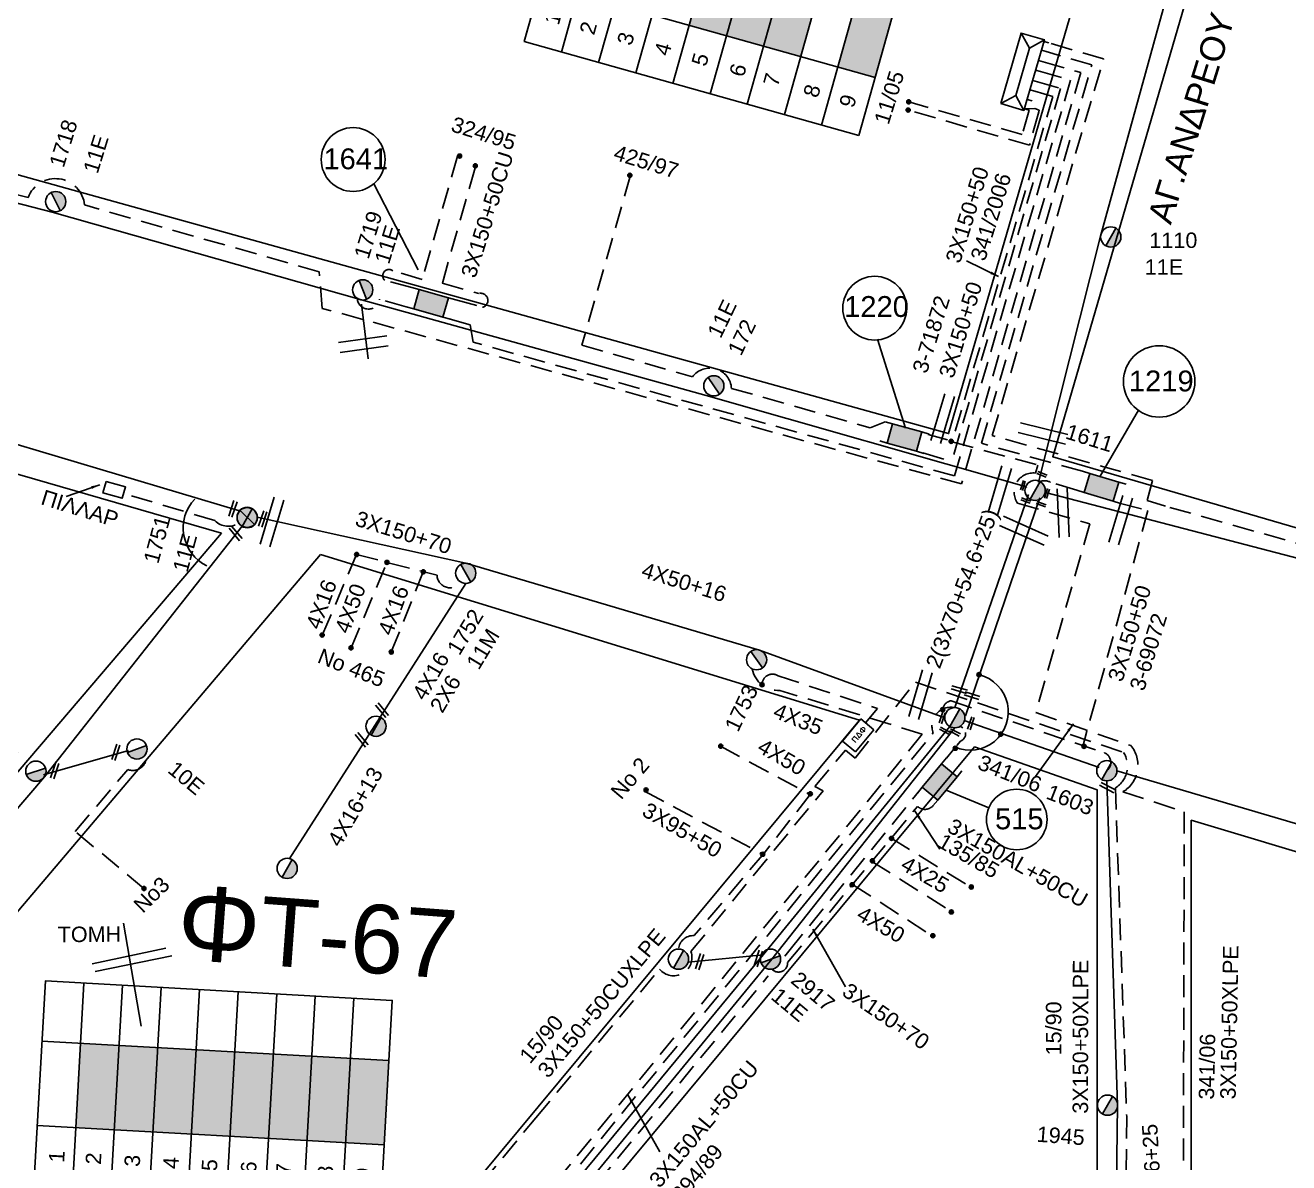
# Model space of a CAD drawing. Header units: millimetres. Extents: x 3156 to 5307, y 1191 to 2273.
# Drawn here: x 3835.3 to 3982.5, y 1613.9 to 1746.5 of the extents above; entities that cross this region are included whole.
import ezdxf
from ezdxf.enums import TextEntityAlignment as Align

# ---------------------------------------------------------------- set-up
doc = ezdxf.new("R2010")
doc.units = ezdxf.units.MM
doc.linetypes.add('DASHED', pattern=[19.05, 12.7, -6.35])
for name, color, linetype in [('Link Box 4 Διευθύνσεων', 7, 'Continuous'), ('Pillar Δημοτικού Φωτισμού', 7, 'Continuous'), ('Pillar ΥΠΕΧΩΔΕ', 7, 'Continuous'), ('Άγνωστα', 7, 'Continuous'), ('Ασφαλειοκιβώτια Χ.Τ 9 αναχωρήσεων', 7, 'Continuous'), ('Γυμνά εναέρια ΧΤ και ΦΟΠ (3Φ)   4x50+16AL', 7, 'Continuous'), ('Εναέρια παροχή ΧΤ 4x25', 7, 'SYN_LINE'), ('Επιγραφές - Σχήματα', 7, 'Continuous'), ('Καλώδια ΧΤ   3x150+50AL', 7, 'DASHED'), ('Καλώδια ΧΤ   3x150+50CU', 7, 'DASHED'), ('Καλώδια ΧΤ   3x150+70AL', 7, 'DASHED'), ('Καλώδια ΧΤ   3x150AL+50XLPE', 7, 'DASHED'), ('Καλώδια ΧΤ   3x95+50 AL XLPE', 7, 'DASHED'), ('Καλώδια ΧΤ   4x50AL', 7, 'DASHED'), ('Μηχανική τομή', 7, 'Continuous'), ('Στύλος Ξύλινος', 7, 'Continuous'), ('Στύλος Ξύλινος @ 1', 7, 'Continuous'), ('Στύλος ΦΜ', 7, 'Continuous'), ('Στύλος ΦΜ @ 1', 7, 'Continuous'), ('Συνδέσεις', 7, 'Continuous'), ('Συνεστραμμένα ΧΤ   3x70+54.6+25 AL', 7, 'SYN_LINE'), ('Τομή', 7, 'Continuous'), ('Υποσταθμός πόλεως', 7, 'Continuous'), ('Υπόβαθρο ΔΕΗ', 7, 'Continuous'), ('Υπόγεια καλώδια Παροχών ΧΤ   4x16CU', 7, 'DASHED')]:
    doc.layers.add(name, color=color, linetype=linetype)
doc.styles.add('arial', font='arial.ttf')
doc.styles.get("Standard").update_dxf_attribs({"font": 'arial.ttf'})
doc.linetypes.add('SYN_LINE', pattern='A,0.5,-0.0001,["/\\/\\/\\/",Standard,S=0.1,R=0,X=0,Y=-0.05],-0.25', length=0.7501)
doc.dimstyles.new('ISO-25', dxfattribs={"dimtxt": 2.5, "dimasz": 2.5, "dimexe": 1.25, "dimexo": 0.625, "dimtad": 1, "dimtxsty": 'Standard', "dimcen": 2.5, "dimadec": 0, "dimazin": 0, "dimtfac": 1, "dimtmove": 0, "dimatfit": 3, "dimfxl": 1, "dimarcsym": 0})

# ---------------------------------------------------------------- blocks, each defined once
blk = doc.blocks.new('ΥΠΑΡΧΩΝ ΤΣΙΜΕΝΤΕΝΙΟΣ ΣΤΥΛΟΣ')
at = {"layer": 'Στύλος ΦΜ'}
blk.add_hatch(color=7, dxfattribs=at).paths.add_polyline_path([(-1.29, -2.28, 0.574793), (2.62, 0, 0.268822), (1.3, 2.27)])
at = {"layer": 'Στύλος ΦΜ', "color": 7}
blk.add_line((-1.29, -2.28), (1.3, 2.27), dxfattribs=at)
blk.add_circle((0, 0), 2.62, dxfattribs=at)
at = {"layer": 'Στύλος ΦΜ', "flags": 4}
for tag, p in [('ΑΡΙΘΜΟΣ', (-4.68, 8.05)), ('ΤΥΠΟΣ', (-4.91, 3.03))]:
    blk.add_attdef(tag, p, '', height=4, dxfattribs=at)
blk = doc.blocks.new('LINK BOX 4 ΑΝΑΧΩΡΗΣΕΩΝ')
at = {"layer": 'Link Box 4 Διευθύνσεων', "ltscale": 40}
blk.add_hatch(color=256, dxfattribs=at).paths.add_polyline_path([(-3.54, 0), (-3.54, -4.67), (3.54, -4.67), (3.54, 0)])
for p, q in [((-3.54, 0), (-5.33, 0)), ((5.33, 0), (3.54, 0)), ((-3.54, -4.67), (-5.33, -4.67)), ((5.33, -4.67), (3.54, -4.67))]:
    blk.add_line(p, q, dxfattribs=at)
blk.add_lwpolyline([(-3.54, -4.67), (-3.54, 0), (3.54, 0), (3.54, -4.67)], close=True, dxfattribs=at)
blk = doc.blocks.new('ΥΠΟΣΤΑΘΜΟΣ ΠΟΛΕΩΣ 8 ΑΝΑΧΩΡΗΣΕΩΝ')
at = {"layer": 'Υποσταθμός πόλεως', "linetype": 'Continuous', "ltscale": 40}
for p, q in [((-8.18, -2.82), (-8.18, -4)), ((-5.9, -2.82), (-5.9, -4)), ((-3.55, -2.82), (-3.55, -4)), ((-1.28, -2.82), (-1.28, -4)), ((1.23, -2.82), (1.23, -4)), ((3.56, -2.82), (3.56, -4)), ((6.03, -2.82), (6.03, -4)), ((8.16, -2.82), (8.16, -4))]:
    blk.add_line(p, q, dxfattribs=at)
blk.add_lwpolyline([(-8.57, 2.82), (8.57, 2.82), (8.57, -2.82), (-8.57, -2.82)], close=True, dxfattribs=at)
for points in [[(-5.75, 0), (-8.57, 2.82)], [(5.75, 0), (8.57, 2.82)], [(-8.57, -2.82), (-5.75, 0)], [(-5.75, 0), (5.75, 0)], [(8.57, -2.82), (5.75, 0)]]:
    blk.add_lwpolyline(points, dxfattribs=at)
at = {"layer": 'Υποσταθμός πόλεως', "linetype": 'SYN_LINE', "ltscale": 40, "flags": 1}
for tag, p in [('ΜΕΤΑΣΧΗΜΑΤΙΣΜΟΣ', (9.59, 1.44)), ('ΙΣΧΥΣ', (9.57, -1.35)), ('ΑΡΙΘΜΟΣ', (9.69, -4.07))]:
    blk.add_attdef(tag, p, '', height=1.8, dxfattribs=at)
blk = doc.blocks.new('ΜΗΧΑΝΙΚΗ ΤΟΜΗ')
at = {"layer": 'Μηχανική τομή', "ltscale": 40}
for p, q in [((-1.89, 0.78), (1.89, 0.78)), ((1.89, 0), (-1.89, 0))]:
    blk.add_line(p, q, dxfattribs=at)
blk = doc.blocks.new('ΑΣΦΑΛΕΙΟΚΙΒΩΤΙΟ ΥΠΟΣΤΑΘΜΟΥ 9 ΑΝΑΧΩΡΗΣΕΩΝ')
at = {"layer": 'Ασφαλειοκιβώτια Χ.Τ 9 αναχωρήσεων', "ltscale": 40}
for p, q in [((-23.8, 40.36), (24.02, 40.36)), ((-9.72, 40.36), (-9.72, -40.64)), ((9.94, 40.36), (9.94, -40.64)), ((-23.8, 31.36), (24.02, 31.36)), ((-23.8, 22.36), (24.02, 22.36)), ((-23.8, 13.36), (24.02, 13.36)), ((-23.8, 4.36), (24.02, 4.36)), ((-23.8, -4.64), (24.02, -4.64)), ((-23.8, -13.64), (24.02, -13.64)), ((-23.8, -22.64), (24.02, -22.64)), ((-23.8, -31.64), (24.02, -31.64))]:
    blk.add_line(p, q, dxfattribs=at)
at = {"layer": 'Ασφαλειοκιβώτια Χ.Τ 9 αναχωρήσεων'}
blk.add_lwpolyline([(-23.8, -40.64), (24.02, -40.64), (24.02, 40.36), (-23.8, 40.36)], close=True, dxfattribs=at)
for s, p in [('1', (-18.12, 33.62)), ('2', (-18.12, 25.05)), ('3', (-18.12, 15.98)), ('4', (-18.12, 6.96)), ('5', (-18.12, -2.05)), ('6', (-18.12, -11.19)), ('7', (-18.12, -19.43)), ('8', (-18.12, -29.12)), ('9', (-18.12, -37.81))]:
    blk.add_text(s, height=3.6, dxfattribs=at).set_placement(p)
at = {"layer": 'Ασφαλειοκιβώτια Χ.Τ 9 αναχωρήσεων', "ltscale": 40}
for tag, height, p in [('ΟΝΟΜΑ', 5, (-0.16, 44.31)), ('ΚΕΙΜΕΝΟ 1', 2, (17.06, 35.59)), ('ΚΕΙΜΕΝΟ 2', 2, (17.06, 26.88)), ('ΚΕΙΜΕΝΟ 3', 2, (17.06, 17.69)), ('ΚΕΙΜΕΝΟ 4', 2, (17.06, 8.71)), ('ΚΕΙΜΕΝΟ 5', 2, (17.06, -0.13)), ('ΚΕΙΜΕΝΟ 6', 2, (17.06, -9.05)), ('ΚΕΙΜΕΝΟ 7', 2, (17.06, -18.13)), ('ΚΕΙΜΕΝΟ 8', 2, (17.06, -26.85)), ('ΚΕΙΜΕΝΟ 9', 2, (17.06, -35.99)), ('ΣΧ', 2, (-0.1, -42.64))]:
    blk.add_attdef(tag, text='', height=height, dxfattribs=at).set_placement(p, align=Align.MIDDLE_CENTER)
blk = doc.blocks.new('ΤΟΜΗ')
at = {"layer": 'Τομή', "ltscale": 40}
for p, q in [((-5.68, 0), (5.68, 0)), ((5.68, -2.33), (-5.68, -2.33))]:
    blk.add_line(p, q, dxfattribs=at)
blk = doc.blocks.new('PILLAR ΔΗΜΟΤΙΚΟΥ ΦΩΤΙΣΜΟΥ')
at = {"layer": 'Pillar Δημοτικού Φωτισμού', "ltscale": 40}
for p, q in [((-3.64, 2), (3.07, 2)), ((-3.64, -2), (-3.64, 2)), ((3.07, 2), (3.07, -2)), ((3.07, -2), (-3.64, -2))]:
    blk.add_line(p, q, dxfattribs=at)
at = {"layer": 'Pillar Δημοτικού Φωτισμού', "insert": (-2.13, 0.69), "char_height": 1.3575, "width": 109.961, "attachment_point": 1}
blk.add_mtext('{\\fArial|b1|i0|c161|p34;ΠΔΦ}', dxfattribs=at)
blk = doc.blocks.new('_ΣΥΝΔΕΣΗ')
at = {"layer": 'Συνδέσεις', "linetype": 'SYN_LINE', "ltscale": 40}
blk.add_hatch(color=256, dxfattribs=at).paths.add_polyline_path([(0.5, -0.01, 1), (-0.5, -0.01, 1)])
at = {"layer": 'Συνδέσεις'}
blk.add_circle((0, -0.01), 0.5, dxfattribs=at)
blk = doc.blocks.new('ΥΠΑΡΧΩΝ ΞΥΛΙΝΟΣ ΣΤΥΛΟΣ')
at = {"layer": 'Στύλος Ξύλινος'}
h = blk.add_hatch(color=7, dxfattribs=at)
h.paths.add_polyline_path([(-2.62, 0, 0.270008), (-1.29, -2.28), (1.3, 2.27, 0.576266)])
h.paths.add_polyline_path([(-1.29, -2.28, 0.574793), (2.62, 0, 0.268822), (1.3, 2.27)])
at = {"layer": 'Στύλος Ξύλινος', "color": 7}
blk.add_line((-1.29, -2.28), (1.3, 2.27), dxfattribs=at)
blk.add_circle((0, 0), 2.62, dxfattribs=at)
at = {"layer": 'Στύλος Ξύλινος', "flags": 4}
for tag, p in [('ΑΡΙΘΜΟΣ', (-4.91, 8.6)), ('ΤΥΠΟΣ', (-4.85, 3.39))]:
    blk.add_attdef(tag, p, '', height=4, dxfattribs=at)
blk = doc.blocks.new('PILLAR ΥΠΕΧΩΔΕ')
at = {"layer": 'Pillar ΥΠΕΧΩΔΕ', "color": 5, "ltscale": 40}
blk.add_lwpolyline([(-3.37, 1.84), (3.33, 1.84), (3.33, -2.16), (-3.37, -2.16)], close=True, dxfattribs=at)

msp = doc.modelspace()

# ---------------------------------------------------------------- hatches: boundary and pattern name
at = {"layer": 'Ασφαλειοκιβώτια Χ.Τ 9 αναχωρήσεων'}
for color, points in [(62, [(3919.64, 1754.75), (3915.31, 1755.97), (3912.65, 1746.5), (3916.98, 1745.29)]), (30, [(3923.97, 1753.53), (3919.64, 1754.75), (3916.98, 1745.29), (3921.32, 1744.07)]), (173, [(3928.3, 1752.32), (3923.97, 1753.53), (3921.32, 1744.07), (3925.65, 1742.85)]), (85, [(3936.97, 1749.88), (3932.64, 1751.1), (3929.98, 1741.64), (3934.31, 1740.42)]), (173, [(3846.21, 1627.54), (3841.71, 1627.8), (3841.16, 1617.98), (3845.65, 1617.73)]), (1, [(3850.7, 1627.29), (3846.21, 1627.54), (3845.65, 1617.73), (3850.15, 1617.48)]), (154, [(3855.19, 1627.04), (3850.7, 1627.29), (3850.15, 1617.48), (3854.64, 1617.23)]), (6, [(3859.68, 1626.78), (3855.19, 1627.04), (3854.64, 1617.23), (3859.13, 1616.97)]), (85, [(3864.18, 1626.53), (3859.68, 1626.78), (3859.13, 1616.97), (3863.63, 1616.72)]), (2, [(3868.67, 1626.28), (3864.18, 1626.53), (3863.63, 1616.72), (3868.12, 1616.47)]), (30, [(3873.16, 1626.03), (3868.67, 1626.28), (3868.12, 1616.47), (3872.61, 1616.22)]), (5, [(3877.66, 1625.77), (3873.16, 1626.03), (3872.61, 1616.22), (3877.1, 1615.96)])]:
    msp.add_hatch(color=color, dxfattribs=at).paths.add_polyline_path(points)

# ---------------------------------------------------------------- linework, layer by layer
at = {"layer": 'Άγνωστα', "color": 62}
msp.add_lwpolyline([(3953.36, 1693.21), (3960.61, 1721.91), (3968.5, 1750.68), (3976.94, 1780.06)], dxfattribs=at)
at = {"layer": 'Άγνωστα', "color": 30, "linetype": 'SYN_LINE', "ltscale": 20}
msp.add_lwpolyline([(3943.61, 1666.94), (3952.2, 1691.8)], dxfattribs=at)
at = {"layer": 'Άγνωστα', "color": 85}
msp.add_lwpolyline([(3866.03, 1649.25), (3886.61, 1681.42)], dxfattribs=at)
at = {"layer": 'Άγνωστα', "color": 151, "linetype": 'SYN_LINE', "ltscale": 20}
msp.add_lwpolyline([(3803.49, 1496.15), (3819.85, 1516.63), (3837.25, 1536.87), (3855.88, 1559.32), (3896.84, 1608.53), (3921.26, 1638.12), (3943.03, 1664.74)], dxfattribs=at)
at = {"layer": 'Άγνωστα', "color": 2, "linetype": 'SYN_LINE', "ltscale": 20}
msp.add_lwpolyline([(3943.61, 1664.58), (3922.3, 1637.6), (3897.74, 1607.77), (3857.64, 1558.27), (3839.19, 1535.75), (3821.7, 1515.33), (3804.74, 1494.63)], dxfattribs=at)
at = {"layer": 'Άγνωστα', "color": 30, "linetype": 'SYN_LINE', "ltscale": 15}
msp.add_lwpolyline([(3961.33, 1658.4), (3962.59, 1620.58), (3962.14, 1586.71), (3962.74, 1586.41)], dxfattribs=at)
at = {"layer": 'Άγνωστα', "color": 151, "linetype": 'DASHED', "ltscale": 0.2}
msp.add_lwpolyline([(3926.76, 1656.79), (3921.38, 1649.97), (3913.25, 1640.36, 0.399702), (3911.4, 1638.78, 3.907412)], format="xyb", dxfattribs=at)
at = {"layer": 'Άγνωστα', "color": 151}
msp.add_lwpolyline([(3912.53, 1637.25), (3921.26, 1638.12)], dxfattribs=at)
at = {"layer": 'Γυμνά εναέρια ΧΤ και ΦΟΠ (3Φ)   4x50+16AL', "color": 30}
msp.add_lwpolyline([(3860.23, 1689.89), (3832.07, 1698.29), (3801.98, 1706.92)], dxfattribs=at)
at = {"layer": 'Γυμνά εναέρια ΧΤ και ΦΟΠ (3Φ)   4x50+16AL', "color": 5, "ltscale": 40}
msp.add_lwpolyline([(3954.33, 1691.97), (3990.82, 1682.45), (4030.23, 1671.27), (4066.32, 1661.94)], dxfattribs=at)
at = {"layer": 'Γυμνά εναέρια ΧΤ και ΦΟΠ (3Φ)   4x50+16AL', "color": 85}
msp.add_lwpolyline([(3862.3, 1689.13), (3886.61, 1683.78), (3920.85, 1673.64), (3942.43, 1665.76)], dxfattribs=at)
at = {"layer": 'Επιγραφές - Σχήματα', "linetype": 'Continuous', "ltscale": 0.2}
for centre, radius in [((3873.48, 1730.84), 3.72), ((3934.28, 1713.51), 3.72), ((3967.43, 1704.97), 4.16), ((3950.83, 1653.89), 3.53)]:
    msp.add_circle(centre, radius, dxfattribs=at)
at = {"layer": 'Καλώδια ΧΤ   3x150+50AL', "color": 30, "linetype": 'DASHED', "ltscale": 0.2}
for points in [[(3860.16, 1688.46, -0.368619), (3857.38, 1688.74), (3846.8, 1691.9)], [(3849.1, 1645.85), (3841.09, 1652.51), (3847.21, 1659.72, 0.60929), (3849.35, 1661.6)]]:
    msp.add_lwpolyline(points, format="xyb", dxfattribs=at)
at = {"layer": 'Καλώδια ΧΤ   3x150+50CU', "linetype": 'Continuous', "ltscale": 0.2}
for p, q in [((3875.85, 1728.09), (3881.08, 1717.98)), ((3934.59, 1709.88), (3937.85, 1699.53)), ((3965.03, 1701.62), (3960.57, 1693.94)), ((3942.6, 1657.31), (3947.58, 1655.25)), ((3843.42, 1636.18), (3852.34, 1637.98))]:
    msp.add_line(p, q, dxfattribs=at)
at = {"layer": 'Καλώδια ΧΤ   3x150+50CU', "color": 6, "linetype": 'SYN_LINE', "ltscale": 20}
msp.add_line((3953.52, 1691.41), (3944.86, 1665.96), dxfattribs=at)
at = {"layer": 'Καλώδια ΧΤ   3x150+50CU', "color": 6, "linetype": 'SYN_LINE', "ltscale": 15}
msp.add_line((3944.71, 1665.42), (3960.44, 1659.94), dxfattribs=at)
at = {"layer": 'Καλώδια ΧΤ   3x150+50CU', "color": 2, "ltscale": 0.2}
msp.add_lwpolyline([(4029.22, 1673.29), (3995.02, 1682.99, 0.65208), (3989.45, 1684.43), (3968.16, 1690.42), (3968.16, 1690.42), (3968.16, 1690.42), (3966.02, 1691.08), (3966.65, 1693.43), (3947.97, 1698.66), (3960.96, 1742.59), (3954.56, 1744.44)], format="xyb", dxfattribs=at)
at = {"layer": 'Καλώδια ΧΤ   3x150+50CU', "color": 30, "ltscale": 0.2}
for points in [[(3953.92, 1742.23), (3958.29, 1740.97), (3944.4, 1693.01), (3869.89, 1713.49), (3869.53, 1717.74), (3842.19, 1725.54, 0.791528), (3835.6, 1726.41), (3826.91, 1728.69), (3826.1, 1730.94), (3822.62, 1731.83)], [(3942.2, 1666.76, -0.325058), (3943.17, 1667.73), (3960.6, 1661.79, -0.69135), (3961.33, 1659.58)], [(3882.63, 1608.45), (3888.74, 1603.6), (3895.3, 1611.48, -0.058225), (3897.57, 1610.76), (3941.09, 1663.98, -0.590767), (3943.61, 1666.94)]]:
    msp.add_lwpolyline(points, format="xyb", dxfattribs=at)
at = {"layer": 'Καλώδια ΧΤ   3x150+50CU', "color": 151, "ltscale": 0.2}
for points in [[(3958.49, 1694.51), (3946.71, 1697.75), (3946.71, 1697.75), (3959.58, 1741.88), (3954.27, 1743.42)], [(3957.82, 1692.28), (3954.77, 1693.2)]]:
    msp.add_lwpolyline(points, dxfattribs=at)
at = {"layer": 'Καλώδια ΧΤ   3x150+50CU', "color": 3, "ltscale": 0.2}
for points in [[(3953.6, 1741.11), (3957.11, 1740.1), (3943.56, 1693.96), (3887.46, 1709.55), (3887.12, 1711.58)], [(3885.65, 1731.22), (3881.52, 1716.87), (3878.11, 1717.85)], [(3880.31, 1715.92), (3877.17, 1716.75)], [(3879.68, 1713.67), (3876.56, 1714.55)], [(3885.44, 1714.48), (3888.58, 1713.61)], [(3884.81, 1712.23), (3887.12, 1711.58)]]:
    msp.add_lwpolyline(points, dxfattribs=at)
at = {"layer": 'Καλώδια ΧΤ   3x150+50CU', "color": 1, "ltscale": 0.2}
for points in [[(3953.25, 1739.91), (3955.93, 1739.13), (3943.26, 1695.63)], [(3939.89, 1696.63), (3943.26, 1695.63)]]:
    msp.add_lwpolyline(points, dxfattribs=at)
at = {"layer": 'Καλώδια ΧΤ   3x150+50CU', "color": 85, "ltscale": 0.2}
for points in [[(3952.93, 1738.81), (3955.03, 1738.2), (3943.43, 1698.36)], [(3940.52, 1698.79), (3942.76, 1698.14)], [(3943.3, 1697.91), (3953.28, 1695.22), (3953.03, 1694.29)]]:
    msp.add_lwpolyline(points, dxfattribs=at)
at = {"layer": 'Καλώδια ΧΤ   3x150+50CU', "color": 173, "ltscale": 0.2}
for points in [[(3951.72, 1736.76), (3952.93, 1736.79), (3953.43, 1736.59), (3953.41, 1736.39), (3953.41, 1736.39), (3952.32, 1732.51), (3938.18, 1736.61)], [(3952.29, 1736.59), (3951.47, 1733.75), (3938.24, 1737.57)]]:
    msp.add_lwpolyline(points, dxfattribs=at)
at = {"layer": 'Καλώδια ΧΤ   3x150+50CU', "color": 3, "ltscale": 0.2}
msp.add_lwpolyline([(3887.71, 1729.87), (3883.88, 1716.43), (3888.14, 1715.22, -0.989385), (3888.58, 1713.61)], format="xyb", dxfattribs=at)
at = {"layer": 'Καλώδια ΧΤ   3x150+50CU', "color": 1, "ltscale": 0.2}
msp.add_lwpolyline([(3905.8, 1729), (3900.14, 1709.2), (3913.04, 1705.5, -0.703669), (3917.58, 1704.16), (3933.75, 1699.56), (3935.49, 1700.27)], format="xyb", dxfattribs=at)
at = {"layer": 'Καλώδια ΧΤ   3x150+50CU', "color": 85, "ltscale": 0.2}
for points in [[(3950.93, 1690.76), (3959.35, 1688.36), (3953.07, 1666.36), (3964.12, 1662.52), (3964.12, 1662.52, -0.462204), (3963.2, 1657.11), (3970.36, 1654.78), (3970.17, 1583.5), (3972.72, 1581.95), (3981.18, 1595.88)], [(3883.45, 1609.36), (3888.84, 1605.25), (3894.76, 1612.28, -0.089217), (3897.2, 1611.73), (3939.82, 1663.84), (3923.23, 1668.95, -0.383019), (3920, 1671.45)], [(3921.14, 1669.58, -0.604945), (3923.03, 1670.64), (3934.61, 1666.83), (3933.21, 1665.15)]]:
    msp.add_lwpolyline(points, format="xyb", dxfattribs=at)
at = {"layer": 'Καλώδια ΧΤ   3x150+50CU', "color": 30, "ltscale": 0.2}
msp.add_lwpolyline([(3962.92, 1690.74), (3966.12, 1689.9), (3958.52, 1662.39)], dxfattribs=at)
at = {"layer": 'Καλώδια ΧΤ   3x150+50CU', "color": 5, "ltscale": 0.2}
msp.add_lwpolyline([(3884.16, 1610.16), (3886.05, 1608.6), (3894.79, 1619.11), (3909.2, 1636.45, 0.840065), (3912.86, 1638.49), (3928.25, 1657.24), (3927.29, 1657.75), (3930.86, 1661.99), (3931.98, 1661.05), (3939.03, 1669.92), (3963.28, 1661.71, -0.42217), (3962.33, 1657.59), (3963.65, 1619.25), (3963.28, 1587.91, -0.481661), (3963.05, 1585.8)], format="xyb", dxfattribs=at)
at = {"layer": 'Καλώδια ΧΤ   3x150+50CU', "color": 6, "ltscale": 0.1}
msp.add_lwpolyline([(3942.65, 1661.06), (3944.28, 1663.03, 0.717403), (3944.23, 1664.76)], format="xyb", dxfattribs=at)
at = {"layer": 'Καλώδια ΧΤ   3x150+50CU', "color": 6, "ltscale": 0.2}
for points in [[(3924.27, 1638.54), (3939.53, 1657.3)], [(3936.18, 1651.7), (3945.48, 1646.02)], [(3933.94, 1649.01), (3943.24, 1643.14)], [(3931.7, 1646.31), (3940.87, 1640.4)], [(3924.27, 1638.54), (3924.27, 1638.54), (3923.79, 1637.95)]]:
    msp.add_lwpolyline(points, dxfattribs=at)
for points in [[(3922.29, 1636.43, 0.690465), (3924.12, 1637.2), (3939.27, 1655.42, 0.423279), (3941.04, 1655.47)], [(3881.85, 1607.58), (3888.94, 1602.11), (3895.64, 1610.15, -0.184938), (3897.24, 1609.84), (3899.43, 1608.47), (3921.87, 1635.66)]]:
    msp.add_lwpolyline(points, format="xyb", dxfattribs=at)
at = {"layer": 'Καλώδια ΧΤ   3x150+50CU', "linetype": 'Continuous', "ltscale": 0.2}
for points in [[(3848.76, 1629.79), (3846.71, 1641.81)], [(3843.08, 1637.06), (3851.66, 1638.88)]]:
    msp.add_lwpolyline(points, dxfattribs=at)
at = {"layer": 'Καλώδια ΧΤ   3x150+50CU', "color": 3, "ltscale": 0.2}
for centre, radius, start, end in [((3877.66, 1717.29), 0.725, 51.5209, 227.4844), ((3875.27, 1714.71), 1.3, 182.7045, 352.9524)]:
    msp.add_arc(centre, radius, start, end, dxfattribs=at)
at = {"layer": 'Καλώδια ΧΤ   3x150+50CU', "color": 85, "ltscale": 0.2}
msp.add_arc((3952.76, 1692.06), 2.24, 83.1043, 215.274, dxfattribs=at)
at = {"layer": 'Καλώδια ΧΤ   3x150+50CU', "color": 151, "ltscale": 0.2}
msp.add_arc((3954.06, 1691.97), 1.42, 60.0525, 119.2516, dxfattribs=at)
at = {"layer": 'Καλώδια ΧΤ   3x150+70AL', "color": 85, "linetype": 'DASHED', "ltscale": 0.2}
msp.add_lwpolyline([(3873.89, 1684.79), (3883.26, 1682.36, 0.725953), (3886.03, 1681.58, 3.23649)], format="xyb", dxfattribs=at)
at = {"layer": 'Καλώδια ΧΤ   3x95+50 AL XLPE', "color": 151, "linetype": 'DASHED', "ltscale": 0.2}
msp.add_lwpolyline([(3907.44, 1657.18), (3921.15, 1649.87)], dxfattribs=at)
at = {"layer": 'Καλώδια ΧΤ   4x50AL', "color": 85, "linetype": 'DASHED', "ltscale": 0.2}
msp.add_lwpolyline([(3873.24, 1673.91), (3877.42, 1683.87)], dxfattribs=at)
at = {"layer": 'Καλώδια ΧΤ   4x50AL', "color": 151, "ltscale": 0.2}
msp.add_lwpolyline([(3916.29, 1662.44), (3926.76, 1656.79)], dxfattribs=at)
at = {"layer": 'Συνεστραμμένα ΧΤ   3x70+54.6+25 AL', "color": 151, "linetype": 'SYN_LINE', "ltscale": 15}
msp.add_lwpolyline([(3746.17, 1753.1), (3764.92, 1744.61), (3802.64, 1733.95), (3838.42, 1724.71), (3874.47, 1714.5), (3914.65, 1703.31), (3951.97, 1692.66), (3951.97, 1692.66)], dxfattribs=at)
at = {"layer": 'Συνεστραμμένα ΧΤ   3x70+54.6+25 AL', "color": 30, "ltscale": 20}
msp.add_lwpolyline([(3860.55, 1688.1), (3837.51, 1658.87), (3808.89, 1625.39), (3785.44, 1597.83), (3768.35, 1569.09), (3746.59, 1542.17)], dxfattribs=at)
at = {"layer": 'Συνεστραμμένα ΧΤ   3x70+54.6+25 AL', "color": 30, "ltscale": 12}
msp.add_lwpolyline([(3837.38, 1659.11), (3847.31, 1661.93)], dxfattribs=at)
at = {"layer": 'Συνεστραμμένα ΧΤ   3x70+54.6+25 AL', "color": 6, "ltscale": 20}
msp.add_lwpolyline([(3962.51, 1659.58), (4002.44, 1647.77), (4036.11, 1637.17), (4055.34, 1631.55), (4071.47, 1625.37)], dxfattribs=at)
at = {"layer": 'Τομή'}
msp.add_line((3875.22, 1707.6), (3874.47, 1713.96), dxfattribs=at)
at = {"layer": 'Υπόβαθρο ΔΕΗ'}
for points in [[(3834.27, 1729.09), (3834.27, 1729.09), (3942.88, 1698.89), (3967.2, 1782.42), (3847.13, 1810.74)], [(4015, 1737.18), (4024.71, 1757.78), (3978.85, 1777.9), (3955.02, 1696.18), (4078.05, 1660.3), (4102.31, 1723.31), (4033.65, 1753.99), (4024.69, 1735.02)], [(3858.14, 1687.26), (3801.96, 1703.52), (3711.8, 1572.18), (3729.03, 1568.07), (3745.03, 1554.7), (3858.14, 1687.26)], [(3869.7, 1684.79), (3753.31, 1547.58), (3785.3, 1521.27)], [(3789.98, 1517.42), (3801.57, 1507.9), (3932.5, 1665.47), (3869.7, 1684.79)], [(3880.64, 1464.9), (3851.62, 1486.57), (3826.29, 1486.57), (3810.68, 1500.2), (3894.16, 1600.63), (3931.86, 1576.17), (3938.38, 1583.89), (3901.42, 1608.81), (3945.91, 1662.35), (3960.22, 1657.34), (3960.22, 1559.63), (3880.64, 1464.9)], [(4025.17, 1637.45), (3978.02, 1579.76), (3971.17, 1584.24), (3971.17, 1653.81), (4109.23, 1612.34), (4050.61, 1530.91), (4040.7, 1536.89), (4056.77, 1559.48)]]:
    msp.add_lwpolyline(points, dxfattribs=at)
for centre, radius, start, end in [((3858.6, 1687.88), 4.92, 136.7293, 243.7253), ((3945.4, 1666.43), 4.45, 246.4326, 75.7653)]:
    msp.add_arc(centre, radius, start, end, dxfattribs=at)
at = {"layer": 'Υπόγεια καλώδια Παροχών ΧΤ   4x16CU', "color": 85, "ltscale": 0.2}
for points in [[(3869.92, 1675.47), (3873.89, 1684.79)], [(3877.93, 1673.42), (3881.66, 1682.77)]]:
    msp.add_lwpolyline(points, dxfattribs=at)

# ---------------------------------------------------------------- block references
at = {"xscale": 0.3499999999999944, "yscale": 0.3499999999999944, "zscale": 0.3499999999999944, "rotation": 344.4419382703119}
msp.add_blockref('PILLAR ΥΠΕΧΩΔΕ', (3845.66, 1692.38), dxfattribs=at)
at = {"layer": 'Link Box 4 Διευθύνσεων'}
for p, xscale, yscale, zscale, rotation in [((3882.88, 1715.2), 0.5000000000001843, 0.5000000000001843, 0.5000000000001843, 344.3187501198296), ((3938.06, 1699.55), 0.5000000000001843, 0.5000000000001843, 0.5000000000001843, 344.3187501198296), ((3961.04, 1693.74), 0.4999999999999865, 0.4999999999999865, 0.4999999999999865, 343.2339994862763), ((3940.95, 1659.01), 0.4999999999998221, 0.4999999999998221, 0.4999999999998221, 50.36700594163016)]:
    msp.add_blockref('LINK BOX 4 ΑΝΑΧΩΡΗΣΕΩΝ', p, dxfattribs=dict(at, xscale=xscale, yscale=yscale, zscale=zscale, rotation=rotation))
at = {"layer": 'Pillar Δημοτικού Φωτισμού', "xscale": 0.5, "yscale": 0.5, "zscale": 0.5, "rotation": 50.19295077600393}
msp.add_blockref('PILLAR ΔΗΜΟΤΙΚΟΥ ΦΩΤΙΣΜΟΥ', (3932.44, 1663.8), dxfattribs=at)
at = {"layer": 'Ασφαλειοκιβώτια Χ.Τ 9 αναχωρήσεων'}
for p, xscale, yscale, zscale, rotation in [((3916.07, 1750.59), 0.4999999999999548, 0.4999999999999548, 0.4999999999999548, 74.31094472338025), ((3857.09, 1621.95), 0.4999999999999625, 0.4999999999999625, 0.4999999999999625, 86.78301108852747)]:
    msp.add_blockref('ΑΣΦΑΛΕΙΟΚΙΒΩΤΙΟ ΥΠΟΣΤΑΘΜΟΥ 9 ΑΝΑΧΩΡΗΣΕΩΝ', p, dxfattribs=dict(at, xscale=xscale, yscale=yscale, zscale=zscale, rotation=rotation))
at = {"layer": 'Μηχανική τομή'}
for p, xscale, yscale, zscale, rotation in [((3953.73, 1694.02), 0.3085634186959074, 0.3085634186959074, 0.3085634186959074, 339.3903783845863), ((3951.66, 1692.8), 0.3085634186959074, 0.3085634186959074, 0.3085634186959074, 72.96860504221073), ((3954.46, 1691.86), 0.3085634186959074, 0.3085634186959074, 0.3085634186959074, 72.96860504221073), ((3859.28, 1690.17), 0.4999999999990371, 0.4999999999990371, 0.4999999999990371, 251.5351231505897), ((3951.84, 1690.97), 0.3085634186959074, 0.3085634186959074, 0.3085634186959074, 339.3903783845863), ((3953.64, 1690.54), 0.3085634186959074, 0.3085634186959074, 0.3085634186959074, 339.3903783845863), ((3862.77, 1688.99), 0.499999999999037, 0.499999999999037, 0.499999999999037, 251.5351231505897), ((3859.93, 1687.37), 0.4999999999991247, 0.4999999999991247, 0.4999999999991247, 129.6537598130551), ((3944.08, 1668.85), 0.4999999999990371, 0.4999999999990371, 0.4999999999990371, 343.7872867467063), ((3945.56, 1668.16), 0.4708972980155029, 0.4708972980155029, 0.4708972980155029, 342.3001131533792), ((3876.71, 1666.51), 0.4999999999990372, 0.4999999999990372, 0.4999999999990372, 309.6537598130635), ((3942.01, 1665.79), 0.3585101677647711, 0.3585101677647711, 0.3585101677647711, 251.5351231505897), ((3945.34, 1665.15), 0.4031597458701431, 0.4031597458701431, 0.4031597458701431, 251.5351231505897), ((3942.52, 1664.34), 0.3471822998534345, 0.3471822998534345, 0.3471822998534345, 152.1531967845248), ((3943.69, 1664.16), 0.3406537013607862, 0.3406537013607862, 0.3406537013607862, 152.1531967845248), ((3845.64, 1661.77), 0.4999999999990372, 0.4999999999990372, 0.4999999999990372, 251.5598348124842), ((3874.32, 1663.06), 0.4999999999990372, 0.4999999999990372, 0.4999999999990372, 309.6537598130635), ((3838.52, 1659.66), 0.4999999999990372, 0.4999999999990372, 0.4999999999990372, 251.5598348124842), ((3961.51, 1657.78), 0.4999999999990372, 0.4999999999990372, 0.4999999999990372, 152.1531967845248), ((3913.69, 1637.37), 0.4999999999990372, 0.4999999999990372, 0.4999999999990372, 251.5598348124842), ((3920.51, 1637.75), 0.4999999999990372, 0.4999999999990372, 0.4999999999990372, 251.5598348124842)]:
    msp.add_blockref('ΜΗΧΑΝΙΚΗ ΤΟΜΗ', p, dxfattribs=dict(at, xscale=xscale, yscale=yscale, zscale=zscale, rotation=rotation))
at = {"layer": 'Στύλος Ξύλινος @ 1', "ltscale": 40, "xscale": 0.4499999999998181, "yscale": 0.4499999999998181, "zscale": 0.4499999999998181}
msp.add_blockref('ΥΠΑΡΧΩΝ ΞΥΛΙΝΟΣ ΣΤΥΛΟΣ', (3861.14, 1689.08), dxfattribs=at)
at = {"layer": 'Στύλος ΦΜ @ 1', "ltscale": 40}
for p, xscale, yscale, zscale, rotation in [((3838.82, 1725.93), 0.4499999999996704, 0.4499999999996704, 0.4499999999996704, 56.36553469172215), ((3874.6, 1715.64), 0.4499999999996739, 0.4499999999996739, 0.4499999999996739, 50.72406846263921)]:
    msp.add_blockref('ΥΠΑΡΧΩΝ ΤΣΙΜΕΝΤΕΝΙΟΣ ΣΤΥΛΟΣ', p, dxfattribs=dict(at, xscale=xscale, yscale=yscale, zscale=zscale, rotation=rotation))
ref = msp.add_blockref('ΥΠΑΡΧΩΝ ΤΣΙΜΕΝΤΕΝΙΟΣ ΣΤΥΛΟΣ', (3961.79, 1721.81), dxfattribs=dict(at, xscale=0.4499999999998181, yscale=0.4499999999998181, zscale=0.4499999999998181))
ref.add_attrib('ΤΥΠΟΣ', '1110', (3966.29, 1720.53), dxfattribs={"layer": '', "height": 1.8, "flags": 4})
ref.add_attrib('ΑΡΙΘΜΟΣ', '11E', (3965.75, 1717.4), dxfattribs={"layer": '', "height": 1.8, "flags": 4})
ref = msp.add_blockref('ΥΠΑΡΧΩΝ ΤΣΙΜΕΝΤΕΝΙΟΣ ΣΤΥΛΟΣ', (3915.52, 1704.45), dxfattribs=dict(at, xscale=0.4499999999998196, yscale=0.4499999999998196, zscale=0.4499999999998196, rotation=64.38093120020861))
ref.add_attrib('ΤΥΠΟΣ', '172', (3918.69, 1707.84), dxfattribs={"layer": '', "height": 1.8, "rotation": 64.3809, "flags": 4})
ref.add_attrib('ΑΡΙΘΜΟΣ', '11E', (3916.32, 1709.88), dxfattribs={"layer": '', "height": 1.8, "rotation": 64.3809, "flags": 4})
at = {"layer": 'Στύλος ΦΜ @ 1', "ltscale": 40, "xscale": 0.4499999999998181, "yscale": 0.4499999999998181, "zscale": 0.4499999999998181}
for p in [(3952.97, 1692.26), (3876.15, 1664.76), (3943.61, 1665.76), (3961.33, 1659.58), (3865.79, 1648.19), (3911.4, 1637.6), (3961.41, 1620.58)]:
    msp.add_blockref('ΥΠΑΡΧΩΝ ΤΣΙΜΕΝΤΕΝΙΟΣ ΣΤΥΛΟΣ', p, dxfattribs=at)
at = {"layer": 'Στύλος ΦΜ @ 1', "ltscale": 40}
ref = msp.add_blockref('ΥΠΑΡΧΩΝ ΤΣΙΜΕΝΤΕΝΙΟΣ ΣΤΥΛΟΣ', (3861.13, 1689.12), dxfattribs=dict(at, xscale=0.4499999999998502, yscale=0.4499999999998502, zscale=0.4499999999998502, rotation=74.98588242759398))
ref.add_attrib('ΤΥΠΟΣ', '1751', (3850.76, 1683.61), dxfattribs={"layer": '', "height": 1.8, "rotation": 74.9859, "flags": 4})
ref.add_attrib('ΑΡΙΘΜΟΣ', '11E', (3854.17, 1682.6), dxfattribs={"layer": '', "height": 1.8, "rotation": 74.9859, "flags": 4})
ref = msp.add_blockref('ΥΠΑΡΧΩΝ ΤΣΙΜΕΝΤΕΝΙΟΣ ΣΤΥΛΟΣ', (3886.61, 1682.6), dxfattribs=dict(at, xscale=0.4499999999998778, yscale=0.4499999999998778, zscale=0.4499999999998778, rotation=58.85867639346666))
ref.add_attrib('ΤΥΠΟΣ', '1752', (3885.87, 1672.91), dxfattribs={"layer": '', "height": 1.8, "rotation": 58.8587, "flags": 4})
ref.add_attrib('ΑΡΙΘΜΟΣ', '11M', (3888.12, 1671.22), dxfattribs={"layer": '', "height": 1.8, "rotation": 58.8587, "flags": 4})
ref = msp.add_blockref('ΥΠΑΡΧΩΝ ΤΣΙΜΕΝΤΕΝΙΟΣ ΣΤΥΛΟΣ', (3920.51, 1672.52), dxfattribs=dict(at, xscale=0.4499999999997048, yscale=0.4499999999997048, zscale=0.4499999999997048, rotation=64.53345946411046))
ref.add_attrib('ΤΥΠΟΣ', '1753', (3918.34, 1663.97), dxfattribs={"layer": '', "height": 1.8, "rotation": 64.5335, "flags": 4})
ref = msp.add_blockref('ΥΠΑΡΧΩΝ ΤΣΙΜΕΝΤΕΝΙΟΣ ΣΤΥΛΟΣ', (3836.51, 1659.52), dxfattribs=dict(at, xscale=0.4499999999996362, yscale=0.4499999999996362, zscale=0.4499999999996362, rotation=317.7208670351616))
ref.add_attrib('ΤΥΠΟΣ', '787', (3830.25, 1663.08), dxfattribs={"layer": '', "height": 1.8, "rotation": 317.7209, "flags": 4})
ref.add_attrib('ΑΡΙΘΜΟΣ', '10E', (3827.47, 1661.25), dxfattribs={"layer": '', "height": 1.8, "rotation": 317.7209, "flags": 4})
ref = msp.add_blockref('ΥΠΑΡΧΩΝ ΤΣΙΜΕΝΤΕΝΙΟΣ ΣΤΥΛΟΣ', (3848.29, 1662.11), dxfattribs=dict(at, xscale=0.4499999999996896, yscale=0.4499999999996896, zscale=0.4499999999996896, rotation=320.1992752663938))
ref.add_attrib('ΤΥΠΟΣ', '10E', (3851.75, 1659.47), dxfattribs={"layer": '', "height": 1.8, "rotation": 320.1993, "flags": 4})
ref = msp.add_blockref('ΥΠΑΡΧΩΝ ΤΣΙΜΕΝΤΕΝΙΟΣ ΣΤΥΛΟΣ', (3922.13, 1637.6), dxfattribs=dict(at, xscale=0.4499999999996786, yscale=0.4499999999996786, zscale=0.4499999999996786, rotation=320.0966535762566))
ref.add_attrib('ΤΥΠΟΣ', '2917', (3924.37, 1634.94), dxfattribs={"layer": '', "height": 1.8, "rotation": 320.0967, "flags": 4})
ref.add_attrib('ΑΡΙΘΜΟΣ', '11E', (3922.06, 1633.05), dxfattribs={"layer": '', "height": 1.8, "rotation": 320.0967, "flags": 4})
at = {"layer": 'Συνδέσεις', "xscale": 0.4777242751394019, "yscale": 0.4777242751394019, "zscale": 0.4777242751394019}
for p in [(3938.24, 1737.57), (3938.18, 1736.61), (3885.89, 1731.25), (3887.72, 1730.11), (3905.73, 1729), (3943.19, 1697.99), (3873.89, 1684.79), (3877.42, 1683.87), (3881.66, 1682.77), (3869.88, 1675.4), (3873.24, 1673.91), (3877.93, 1673.42), (3946.43, 1670.78), (3921.14, 1669.62), (3942.2, 1666.71), (3948.97, 1663.84), (3916.33, 1662.45), (3958.67, 1662.42), (3943.66, 1662.2), (3907.63, 1657.33), (3926.77, 1656.89), (3936.23, 1651.69), (3921.22, 1649.84), (3934.01, 1649.07), (3931.65, 1646.29), (3849.1, 1645.85), (3945.53, 1646.03), (3943.21, 1643.12), (3941.05, 1640.34)]:
    msp.add_blockref('_ΣΥΝΔΕΣΗ', p, dxfattribs=at)
at = {"layer": 'Τομή'}
for p, xscale, yscale, zscale, rotation in [((3874.77, 1708.73), 0.4999999999998192, 0.4999999999998192, 0.4999999999998192, 187.7986453266172), ((3942.75, 1700.47), 0.4999999999998192, 0.4999999999998192, 0.4999999999998192, 253.4673334764751), ((3954.02, 1699.47), 0.4999999999998193, 0.4999999999998193, 0.4999999999998193, 346.2325842331099), ((3949.41, 1692.09), 0.4999999999998192, 0.4999999999998192, 0.4999999999998192, 253.4673334764751), ((3956.82, 1689.67), 0.4999999999998192, 0.4999999999998192, 0.4999999999998192, 272.483880523394), ((3864.58, 1688.4), 0.4999999999998193, 0.4999999999998193, 0.4999999999998193, 253.4673334764751), ((3963.5, 1688.62), 0.4999999999998191, 0.4999999999998191, 0.4999999999998191, 253.4673334764751), ((3951.9, 1688.09), 0.4999999999998193, 0.4999999999998193, 0.4999999999998193, 336.0322587870392), ((3940.17, 1668.28), 0.4999999999998193, 0.4999999999998193, 0.4999999999998193, 253.4673334764751)]:
    msp.add_blockref('ΤΟΜΗ', p, dxfattribs=dict(at, xscale=xscale, yscale=yscale, zscale=zscale, rotation=rotation))
at = {"layer": 'Υποσταθμός πόλεως', "xscale": 0.5000000000000148, "yscale": 0.5000000000000148, "zscale": 0.5000000000000148, "rotation": 73.88351767975497}
msp.add_blockref('ΥΠΟΣΤΑΘΜΟΣ ΠΟΛΕΩΣ 8 ΑΝΑΧΩΡΗΣΕΩΝ', (3951.51, 1741.08), dxfattribs=at)

# ---------------------------------------------------------------- texts
at = {"ltscale": 40, "insert": (3954.22, 1626.39), "char_height": 1.8, "width": 43.5158, "attachment_point": 1, "rotation": 89.9095, "style": 'arial'}
msp.add_mtext('15/90', dxfattribs=at)
at = {"layer": 'Άγνωστα', "ltscale": 40, "attachment_point": 1, "style": 'arial'}
for s, insert, char_height, width, rotation in [('AΓ.ΑΝΔΡΕΟΥ', (3966.04, 1723.99), 2.868, 69.3423, 72.7983), ('11/05', (3934.17, 1735.34), 1.8, 43.5158, 72.7983), ('1718', (3838.02, 1730.32), 1.8, 43.5158, 72.7983), ('324/95', (3885.3, 1735.89), 1.8, 43.5158, 342.7983), ('11E', (3841.98, 1729.62), 1.8, 43.5158, 72.7983), ('425/97', (3904.24, 1732.59), 1.8, 43.5158, 342.7983), ('3X150+50', (3942.49, 1719.16), 1.8, 43.5158, 72.7983), ('341/2006', (3945.4, 1719.42), 1.8, 43.5158, 72.7983), ('1719', (3873.55, 1719.66), 1.8, 43.5158, 72.7983), ('11E', (3875.94, 1719.07), 1.8, 43.5158, 72.7983), ('3X150+50', (3941.71, 1705.75), 1.8, 43.5158, 72.7983), ('3-71872', (3938.62, 1706.32), 1.8, 43.5158, 72.7983), ('1611', (3956.92, 1700.06), 1.8, 43.5158, 342.7983), ('ΠΙΛΛΑΡ', (3837.5, 1692.39), 1.8, 43.5158, 342.7983), ('3X150+70', (3874.12, 1689.92), 1.8, 43.5158, 342.7983), ('2(3X70+54.6+25)', (3940.17, 1671.99), 1.8, 43.5158, 69.4126), ('4X50+16', (3907.49, 1683.93), 1.8, 43.5158, 342.7983), ('4X50', (3871.29, 1676.06), 1.8, 43.5158, 69.8305), ('3X150+50', (3961.41, 1670.36), 1.8, 43.5158, 72.7983), ('3-69072', (3963.94, 1669.29), 1.8, 43.5158, 72.7983), ('No 465', (3869.85, 1673.91), 1.8, 43.5158, 338.4896), ('4X35', (3922.96, 1667.51), 1.8, 43.5158, 338.4896), ('4X50', (3921.35, 1663.43), 1.8, 43.5158, 329.8576), ('341/06', (3946.79, 1661.5), 1.8, 43.5158, 338.4896), ('1603', (3954.78, 1658.05), 1.8, 43.5158, 338.4896), ('3X95+50', (3907.92, 1655.99), 1.8, 43.5158, 329.8576), ('135/85', (3942.36, 1652.36), 1.8, 43.5158, 329.8576), ('4X25', (3938.06, 1649.72), 1.8, 43.5158, 329.8576), ('Νο3', (3847.71, 1644.15), 1.8, 43.5158, 44.5898), ('4X50', (3932.92, 1643.91), 1.8, 43.5158, 329.8576), ('ΤΟΜΗ', (3839.04, 1641.38), 1.8, 43.5158, 0.4687), ('3X150+50XLPE', (3974.54, 1621.28), 1.8, 43.5158, 88.9132), ('3X150+50XLPE', (3957.34, 1619.59), 1.8, 43.5158, 89.9095), ('3X150+70', (3931.35, 1634.96), 1.8, 43.5158, 325.5318), ('341/06', (3972.03, 1621.25), 1.8, 43.5158, 88.9132), ('1945', (3953.24, 1618.12), 1.8, 43.5158, 355.6669), ('3X70+54.6+25', (3966.31, 1601.87), 1.8, 43.5158, 93.127)]:
    msp.add_mtext(s, dxfattribs=dict(at, insert=insert, char_height=char_height, width=width, rotation=rotation))
at = {"layer": 'Άγνωστα', "ltscale": 40, "insert": (3903.35, 1657.26), "char_height": 1.8, "attachment_point": 1, "rotation": 49.8906, "style": 'arial'}
msp.add_mtext('Νο 2', dxfattribs=at)
at = {"layer": 'Εναέρια παροχή ΧΤ 4x25', "ltscale": 20, "char_height": 1.8, "width": 43.5158, "attachment_point": 1, "style": 'arial'}
for s, insert, rotation in [('4X16', (3867.92, 1676.54), 69.8305), ('4X16', (3876.32, 1675.84), 69.8305), ('4X16', (3880.27, 1668.54), 59.8284), ('2X6', (3882.33, 1667.08), 59.8284), ('4X16+13', (3870.39, 1651.45), 59.8284)]:
    msp.add_mtext(s, dxfattribs=dict(at, insert=insert, rotation=rotation))
at = {"layer": 'Καλώδια ΧΤ   3x150+50CU', "ltscale": 0.2, "char_height": 1.8, "width": 43.5158, "attachment_point": 1, "style": 'arial'}
for s, insert, rotation in [('3X150+50CU', (3886.01, 1717.44), 72.7983), ('3X150+50CUXLPE', (3894.83, 1624.77), 50.2423), ('15/90', (3892.72, 1626.45), 50.2423), ('294/89', (3910.43, 1610.33), 50.2423)]:
    msp.add_mtext(s, dxfattribs=dict(at, insert=insert, rotation=rotation))
at = {"layer": 'Καλώδια ΧΤ   3x150AL+50XLPE', "ltscale": 0.2, "attachment_point": 1, "style": 'arial'}
for s, insert, char_height, width, rotation in [('1641', (3870.02, 1732.14), 2.43, 58.384, 359.9498), ('1220', (3930.71, 1714.92), 2.43, 58.384, 359.9498), ('1219', (3963.9, 1706.24), 2.43, 58.384, 359.9498), ('3X150AL+50CU', (3943.47, 1654.12), 1.8, 43.5158, 330.3483), ('515', (3948.3, 1655.18), 2.43, 58.7543, 359.9498), ('3X150AL+50CU', (3907.83, 1611.96), 1.8, 43.5158, 50.2423)]:
    msp.add_mtext(s, dxfattribs=dict(at, insert=insert, char_height=char_height, width=width, rotation=rotation))
at = {"layer": 'Υπόβαθρο ΔΕΗ', "insert": (3853.37, 1646.33), "char_height": 8, "width": 92.0926, "attachment_point": 1, "rotation": 355.7659, "style": 'arial'}
msp.add_mtext('{\\H1.083x;Φ}T-67', dxfattribs=at)

# ---------------------------------------------------------------- leaders
at = {"layer": 'Επιγραφές - Σχήματα', "ltscale": 40}
for points in [[(3948.72, 1717.19), (3944.98, 1719.04)], [(3843.95, 1692.93), (3840.05, 1691.55)], [(3957.43, 1665.05), (3953.03, 1658.91)], [(3938.93, 1654.93), (3941.88, 1650.42)], [(3927.08, 1641.1), (3930.87, 1634.39)], [(3905.46, 1621.86), (3909.25, 1615.15)]]:
    msp.add_leader(points, dimstyle='ISO-25', override={"dimasz": 1, "dimtad": 0}, dxfattribs=at)

doc.saveas('drawing.dxf')
